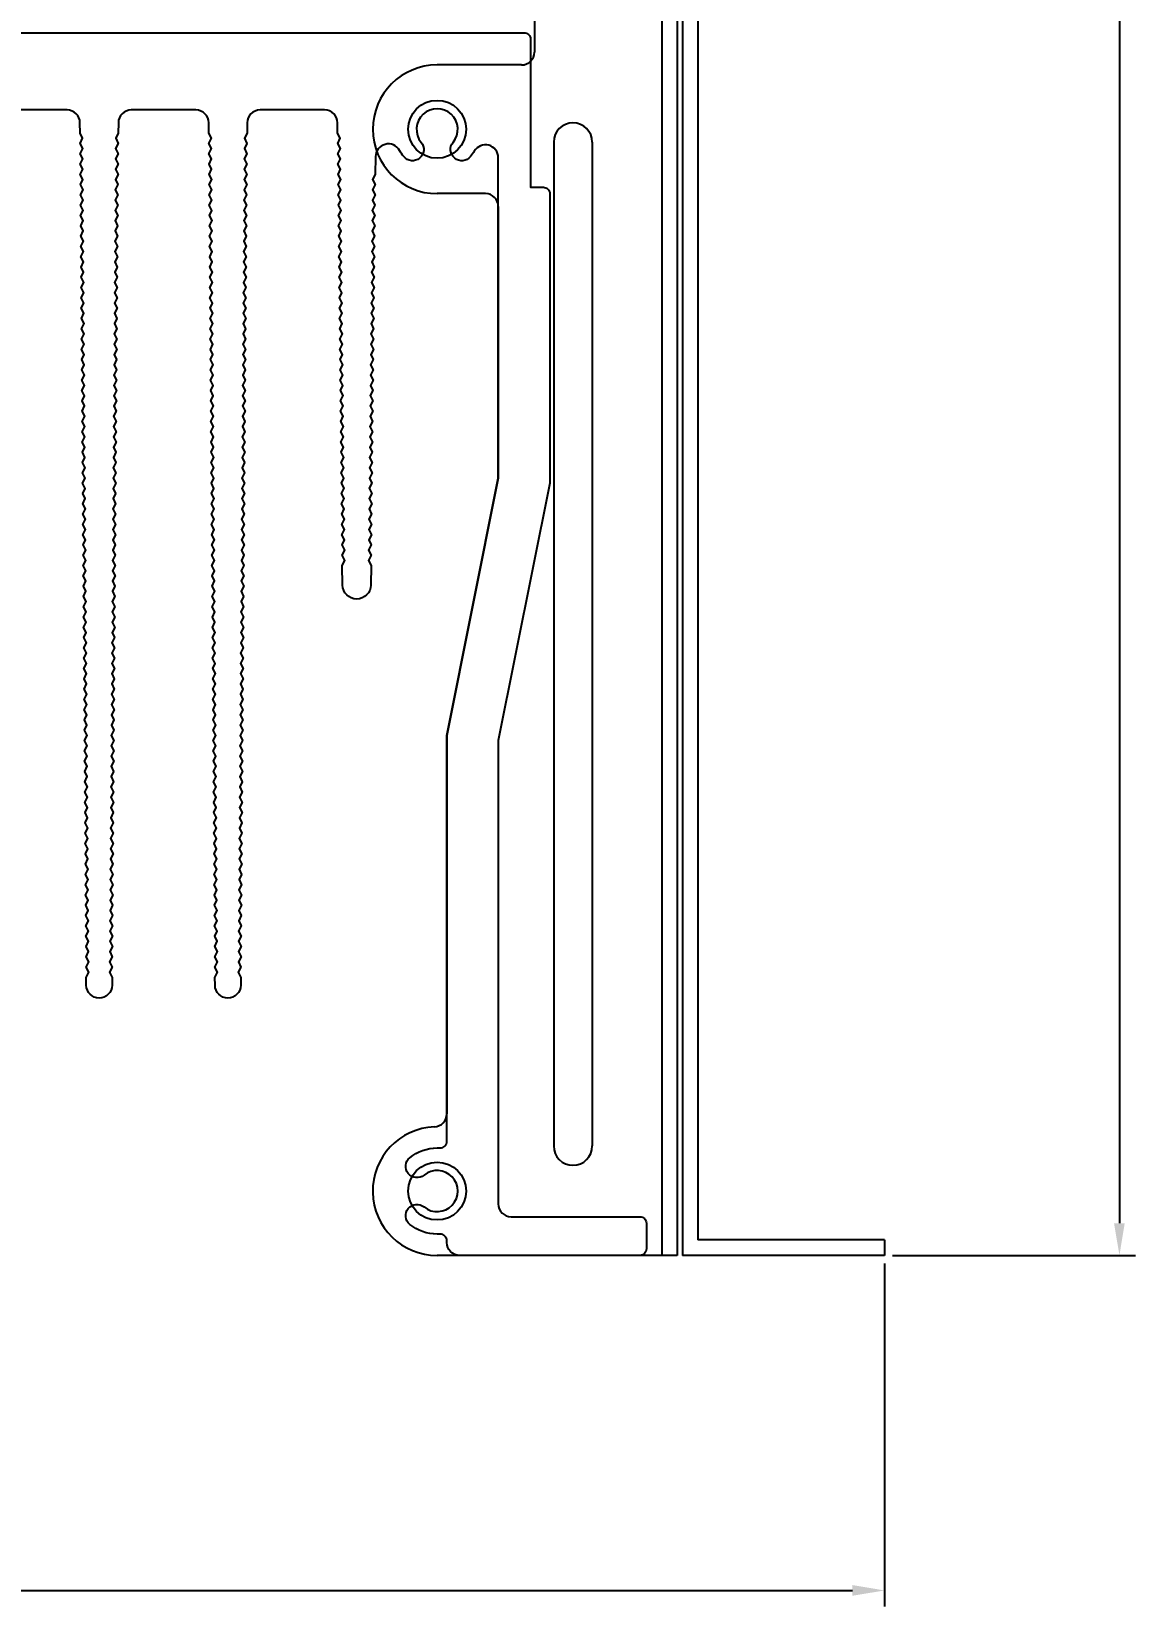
# Model space of a CAD drawing. Header units: millimetres. Extents: x 553 to 2032, y 676 to 1713.
# Drawn here: x 801.3 to 887, y 969.1 to 1091.5 of the extents above; entities that cross this region are included whole.
import ezdxf

# ---------------------------------------------------------------- set-up
doc = ezdxf.new("R2010")
doc.units = ezdxf.units.MM
doc.layers.add('Case', color=7, linetype='Continuous')
doc.layers.add('방열판', color=7, linetype='Continuous')
doc.dimstyles.new('ISO-25', dxfattribs={"dimtxt": 6, "dimasz": 2.5, "dimexe": 1.25, "dimexo": 0.625, "dimtad": 1, "dimdsep": 46, "dimtxsty": 'Standard', "dimcen": 2.5, "dimclrd": 6, "dimclre": 6, "dimclrt": 1, "dimadec": 0, "dimazin": 0, "dimtfac": 1, "dimtmove": 0, "dimatfit": 3, "dimfxl": 1, "dimarcsym": 0})

# ---------------------------------------------------------------- blocks, each defined once
blk = doc.blocks.new('*D12')
at = {"color": 6, "lineweight": -2, "transparency": 16777216}
for p, q in [((715.56, 995.8), (715.56, 969.14)), ((867.56, 995.8), (867.56, 969.14)), ((718.06, 970.39), (865.06, 970.39))]:
    blk.add_line(p, q, dxfattribs=at)
at = {"color": 6, "transparency": 16777216}
for points in [[(718.06, 970.81), (718.06, 969.98), (715.56, 970.39)], [(865.06, 970.81), (865.06, 969.98), (867.56, 970.39)]]:
    blk.add_solid(points, dxfattribs=at)
at = {"layer": 'Defpoints', "color": 0, "transparency": 16777216}
for p in [(715.56, 996.43), (867.56, 996.43), (867.56, 970.39)]:
    blk.add_point(p, dxfattribs=at)
at = {"color": 1, "transparency": 16777216, "insert": (791.56, 974.02), "char_height": 6, "attachment_point": 5}
blk.add_mtext('152', dxfattribs=at)
blk = doc.blocks.new('*D17')
at = {"layer": 'Defpoints', "color": 0, "transparency": 16777216}
for p in [(853.06, 1208.43), (867.56, 996.43), (885.8, 996.43)]:
    blk.add_point(p, dxfattribs=at)
at = {"layer": '방열판', "color": 6, "lineweight": -2, "transparency": 16777216}
for p, q in [((853.68, 1208.43), (887.05, 1208.43)), ((885.8, 1205.93), (885.8, 998.93)), ((868.18, 996.43), (887.05, 996.43))]:
    blk.add_line(p, q, dxfattribs=at)
at = {"layer": '방열판', "color": 6, "transparency": 16777216}
for points in [[(885.38, 1205.93), (886.21, 1205.93), (885.8, 1208.43)], [(885.38, 998.93), (886.21, 998.93), (885.8, 996.43)]]:
    blk.add_solid(points, dxfattribs=at)
at = {"layer": '방열판', "color": 1, "transparency": 16777216, "insert": (882.17, 1102.43), "char_height": 6, "attachment_point": 5, "rotation": 90}
blk.add_mtext('212', dxfattribs=at)

msp = doc.modelspace()

# ---------------------------------------------------------------- linework, layer by layer
at = {"layer": 'Case', "color": 0}
for p, q in [((853.057, 1208.427), (853.057, 997.627)), ((851.857, 1187.227), (851.857, 996.427)), ((850.257, 1186.827), (850.257, 996.427)), ((851.457, 1186.827), (851.457, 996.427)), ((840.357, 1135.427), (840.357, 1089.927)), ((839.357, 1088.927), (832.807, 1088.927)), ((843.357, 1084.427), (843.357, 1084.427)), ((841.857, 1082.927), (841.857, 1004.927)), ((844.857, 1082.927), (844.857, 1004.927)), ((836.557, 1078.927), (832.807, 1078.927)), ((837.557, 1077.927), (837.557, 1056.823)), ((837.557, 1056.823), (833.557, 1036.823)), ((833.557, 1036.823), (833.557, 1007.421)), ((843.357, 1003.427), (843.357, 1003.427)), ((867.557, 997.627), (853.057, 997.627)), ((867.557, 997.627), (867.557, 996.427)), ((851.457, 996.427), (832.807, 996.427)), ((867.557, 996.427), (851.857, 996.427))]:
    msp.add_line(p, q, dxfattribs=at)
for centre in [(832.807, 1083.927), (832.807, 1001.427)]:
    msp.add_circle(centre, 2.25, dxfattribs=at)
for centre, radius, start, end in [((839.357, 1089.927), 1, 270, 0), ((832.807, 1083.927), 5, 90, 270), ((843.357, 1082.927), 1.5, 90, 180), ((843.357, 1082.927), 1.5, 0, 90), ((836.557, 1077.927), 1, 0, 90), ((832.557, 1007.421), 1, 272.38802, 0), ((832.807, 1001.427), 5, 92.38802, 270), ((843.357, 1004.927), 1.5, 180, 270), ((843.357, 1004.927), 1.5, 270, 0)]:
    msp.add_arc(centre, radius, start, end, dxfattribs=at)
at = {"layer": '방열판', "color": 0}
msp.add_lwpolyline([(791.557, 1091.427), (839.557, 1091.427, -0.4142136), (840.057, 1090.927), (840.057, 1079.427), (841.057, 1079.427, -0.4142136), (841.557, 1078.927), (841.557, 1056.427), (837.557, 1036.427), (837.557, 1000.427, 0.4142136), (838.557, 999.427), (848.557, 999.427, -0.4142136), (849.057, 998.927), (849.057, 996.927, -0.4142136), (848.557, 996.427), (834.557, 996.427, -0.4142136), (833.557, 997.427), (833.557, 997.577, 0.4142136), (833.057, 998.077), (832.807, 998.077, -0.1731627), (830.685, 998.834, -1), (831.793, 1000.188, 2.1105705), (831.793, 1002.665, -1), (830.685, 1004.019, -0.1731627), (832.807, 1004.777), (833.057, 1004.777, 0.4142136), (833.557, 1005.277), (833.557, 1036.823), (837.557, 1056.823), (837.557, 1081.722, 0.7642099), (835.695, 1082.229, -0.038617), (835.399, 1081.805, -1), (834.045, 1082.913, 2.1105705), (831.568, 1082.913, -1), (830.214, 1081.805, -0.0431573), (829.888, 1082.281, 0.767102), (828.017, 1081.801), (828.002, 1080.427), (827.798, 1080.029), (827.994, 1079.627), (827.789, 1079.229), (827.985, 1078.827), (827.781, 1078.429), (827.976, 1078.027), (827.772, 1077.629), (827.968, 1077.227), (827.763, 1076.829), (827.959, 1076.427), (827.755, 1076.029), (827.95, 1075.627), (827.746, 1075.229), (827.942, 1074.827), (827.737, 1074.429), (827.933, 1074.027), (827.729, 1073.629), (827.924, 1073.227), (827.72, 1072.829), (827.916, 1072.427), (827.711, 1072.029), (827.907, 1071.627), (827.703, 1071.229), (827.898, 1070.827), (827.694, 1070.429), (827.89, 1070.027), (827.685, 1069.63), (827.881, 1069.227), (827.677, 1068.83), (827.872, 1068.427), (827.668, 1068.03), (827.864, 1067.627), (827.659, 1067.23), (827.855, 1066.827), (827.651, 1066.43), (827.846, 1066.028), (827.642, 1065.63), (827.838, 1065.228), (827.633, 1064.83), (827.829, 1064.428), (827.625, 1064.03), (827.82, 1063.628), (827.616, 1063.23), (827.812, 1062.828), (827.607, 1062.43), (827.803, 1062.028), (827.599, 1061.63), (827.794, 1061.228), (827.59, 1060.83), (827.786, 1060.428), (827.581, 1060.03), (827.777, 1059.628), (827.573, 1059.23), (827.768, 1058.828), (827.564, 1058.43), (827.76, 1058.028), (827.555, 1057.63), (827.751, 1057.228), (827.547, 1056.83), (827.742, 1056.428), (827.538, 1056.03), (827.734, 1055.628), (827.529, 1055.23), (827.725, 1054.828), (827.521, 1054.43), (827.716, 1054.028), (827.512, 1053.63), (827.708, 1053.228), (827.503, 1052.83), (827.699, 1052.428), (827.495, 1052.031), (827.69, 1051.628), (827.486, 1051.231), (827.682, 1050.828), (827.477, 1050.431), (827.673, 1050.028), (827.657, 1048.515, -0.9892204), (825.457, 1048.515), (825.44, 1050.028), (825.636, 1050.431), (825.432, 1050.828), (825.627, 1051.231), (825.423, 1051.628), (825.619, 1052.031), (825.414, 1052.428), (825.61, 1052.83), (825.406, 1053.228), (825.601, 1053.63), (825.397, 1054.028), (825.593, 1054.43), (825.388, 1054.828), (825.584, 1055.23), (825.38, 1055.628), (825.575, 1056.03), (825.371, 1056.428), (825.567, 1056.83), (825.362, 1057.228), (825.558, 1057.63), (825.354, 1058.028), (825.549, 1058.43), (825.345, 1058.828), (825.541, 1059.23), (825.336, 1059.628), (825.532, 1060.03), (825.328, 1060.428), (825.523, 1060.83), (825.319, 1061.228), (825.515, 1061.63), (825.31, 1062.028), (825.506, 1062.43), (825.302, 1062.828), (825.497, 1063.23), (825.293, 1063.628), (825.489, 1064.03), (825.284, 1064.428), (825.48, 1064.83), (825.276, 1065.228), (825.471, 1065.63), (825.267, 1066.028), (825.463, 1066.43), (825.258, 1066.827), (825.454, 1067.23), (825.25, 1067.627), (825.445, 1068.03), (825.241, 1068.427), (825.436, 1068.83), (825.232, 1069.227), (825.428, 1069.63), (825.223, 1070.027), (825.419, 1070.429), (825.215, 1070.827), (825.41, 1071.229), (825.206, 1071.627), (825.402, 1072.029), (825.197, 1072.427), (825.393, 1072.829), (825.189, 1073.227), (825.384, 1073.629), (825.18, 1074.027), (825.376, 1074.429), (825.171, 1074.827), (825.367, 1075.229), (825.163, 1075.627), (825.358, 1076.029), (825.154, 1076.427), (825.35, 1076.829), (825.145, 1077.227), (825.341, 1077.629), (825.137, 1078.027), (825.332, 1078.429), (825.128, 1078.827), (825.324, 1079.229), (825.119, 1079.627), (825.315, 1080.029), (825.111, 1080.427), (825.306, 1080.829), (825.102, 1081.227), (825.298, 1081.629), (825.093, 1082.027), (825.289, 1082.429), (825.085, 1082.827), (825.28, 1083.229), (825.076, 1083.627), (825.067, 1084.437, 0.4110428), (824.067, 1085.427), (819.049, 1085.427, 0.4120617), (818.049, 1084.434), (818.043, 1083.627), (817.84, 1083.228), (818.037, 1082.827), (817.835, 1082.428), (818.032, 1082.027), (817.829, 1081.628), (818.026, 1081.227), (817.823, 1080.828), (818.02, 1080.427), (817.817, 1080.028), (818.014, 1079.627), (817.811, 1079.228), (818.008, 1078.827), (817.805, 1078.428), (818.002, 1078.027), (817.799, 1077.628), (817.996, 1077.227), (817.793, 1076.828), (817.99, 1076.427), (817.787, 1076.028), (817.985, 1075.627), (817.782, 1075.228), (817.979, 1074.827), (817.776, 1074.428), (817.973, 1074.027), (817.77, 1073.628), (817.967, 1073.227), (817.764, 1072.828), (817.961, 1072.427), (817.758, 1072.028), (817.955, 1071.627), (817.752, 1071.228), (817.949, 1070.827), (817.746, 1070.428), (817.943, 1070.027), (817.74, 1069.628), (817.937, 1069.227), (817.735, 1068.828), (817.932, 1068.427), (817.729, 1068.028), (817.926, 1067.627), (817.723, 1067.228), (817.92, 1066.827), (817.717, 1066.428), (817.914, 1066.027), (817.711, 1065.628), (817.908, 1065.227), (817.705, 1064.828), (817.902, 1064.427), (817.699, 1064.029), (817.896, 1063.627), (817.693, 1063.229), (817.89, 1062.827), (817.687, 1062.429), (817.885, 1062.027), (817.682, 1061.629), (817.879, 1061.227), (817.676, 1060.829), (817.873, 1060.427), (817.67, 1060.029), (817.867, 1059.627), (817.664, 1059.229), (817.861, 1058.827), (817.658, 1058.429), (817.855, 1058.027), (817.652, 1057.629), (817.849, 1057.227), (817.646, 1056.829), (817.843, 1056.427), (817.64, 1056.029), (817.837, 1055.627), (817.635, 1055.229), (817.832, 1054.827), (817.629, 1054.429), (817.826, 1054.027), (817.623, 1053.629), (817.82, 1053.227), (817.617, 1052.829), (817.814, 1052.427), (817.611, 1052.029), (817.808, 1051.627), (817.605, 1051.229), (817.802, 1050.827), (817.599, 1050.429), (817.796, 1050.027), (817.593, 1049.629), (817.79, 1049.227), (817.588, 1048.829), (817.785, 1048.427), (817.582, 1048.029), (817.779, 1047.627), (817.576, 1047.229), (817.773, 1046.828), (817.57, 1046.429), (817.767, 1046.028), (817.564, 1045.629), (817.761, 1045.228), (817.558, 1044.829), (817.755, 1044.428), (817.552, 1044.029), (817.749, 1043.628), (817.546, 1043.229), (817.743, 1042.828), (817.54, 1042.429), (817.738, 1042.028), (817.535, 1041.629), (817.732, 1041.228), (817.529, 1040.829), (817.726, 1040.428), (817.523, 1040.029), (817.72, 1039.628), (817.517, 1039.229), (817.714, 1038.828), (817.511, 1038.429), (817.708, 1038.028), (817.505, 1037.629), (817.702, 1037.228), (817.499, 1036.829), (817.696, 1036.428), (817.493, 1036.029), (817.69, 1035.628), (817.488, 1035.229), (817.685, 1034.828), (817.482, 1034.429), (817.679, 1034.028), (817.476, 1033.629), (817.673, 1033.228), (817.47, 1032.829), (817.667, 1032.428), (817.464, 1032.029), (817.661, 1031.628), (817.458, 1031.229), (817.655, 1030.828), (817.452, 1030.429), (817.649, 1030.028), (817.446, 1029.629), (817.643, 1029.228), (817.44, 1028.829), (817.638, 1028.428), (817.435, 1028.029), (817.632, 1027.628), (817.429, 1027.23), (817.626, 1026.828), (817.423, 1026.43), (817.62, 1026.028), (817.417, 1025.63), (817.614, 1025.228), (817.411, 1024.83), (817.608, 1024.428), (817.405, 1024.03), (817.602, 1023.628), (817.399, 1023.23), (817.596, 1022.828), (817.393, 1022.43), (817.59, 1022.028), (817.388, 1021.63), (817.585, 1021.228), (817.382, 1020.83), (817.579, 1020.428), (817.376, 1020.03), (817.573, 1019.628), (817.37, 1019.23), (817.567, 1018.828), (817.364, 1018.43), (817.561, 1018.028), (817.557, 1017.419, -0.9926745), (815.557, 1017.419), (815.552, 1018.028), (815.749, 1018.43), (815.546, 1018.828), (815.743, 1019.23), (815.54, 1019.628), (815.737, 1020.03), (815.534, 1020.428), (815.732, 1020.83), (815.529, 1021.228), (815.726, 1021.63), (815.523, 1022.028), (815.72, 1022.43), (815.517, 1022.828), (815.714, 1023.23), (815.511, 1023.628), (815.708, 1024.03), (815.505, 1024.428), (815.702, 1024.83), (815.499, 1025.228), (815.696, 1025.63), (815.493, 1026.028), (815.69, 1026.43), (815.487, 1026.828), (815.684, 1027.23), (815.482, 1027.628), (815.679, 1028.029), (815.476, 1028.428), (815.673, 1028.829), (815.47, 1029.228), (815.667, 1029.629), (815.464, 1030.028), (815.661, 1030.429), (815.458, 1030.828), (815.655, 1031.229), (815.452, 1031.628), (815.649, 1032.029), (815.446, 1032.428), (815.643, 1032.829), (815.44, 1033.228), (815.637, 1033.629), (815.435, 1034.028), (815.632, 1034.429), (815.429, 1034.828), (815.626, 1035.229), (815.423, 1035.628), (815.62, 1036.029), (815.417, 1036.428), (815.614, 1036.829), (815.411, 1037.228), (815.608, 1037.629), (815.405, 1038.028), (815.602, 1038.429), (815.399, 1038.828), (815.596, 1039.229), (815.393, 1039.628), (815.59, 1040.029), (815.387, 1040.428), (815.585, 1040.829), (815.382, 1041.228), (815.579, 1041.629), (815.376, 1042.028), (815.573, 1042.429), (815.37, 1042.828), (815.567, 1043.229), (815.364, 1043.628), (815.561, 1044.029), (815.358, 1044.428), (815.555, 1044.829), (815.352, 1045.228), (815.549, 1045.629), (815.346, 1046.028), (815.543, 1046.429), (815.34, 1046.828), (815.537, 1047.229), (815.335, 1047.627), (815.532, 1048.029), (815.329, 1048.427), (815.526, 1048.829), (815.323, 1049.227), (815.52, 1049.629), (815.317, 1050.027), (815.514, 1050.429), (815.311, 1050.827), (815.508, 1051.229), (815.305, 1051.627), (815.502, 1052.029), (815.299, 1052.427), (815.496, 1052.829), (815.293, 1053.227), (815.49, 1053.629), (815.287, 1054.027), (815.485, 1054.429), (815.282, 1054.827), (815.479, 1055.229), (815.276, 1055.627), (815.473, 1056.029), (815.27, 1056.427), (815.467, 1056.829), (815.264, 1057.227), (815.461, 1057.629), (815.258, 1058.027), (815.455, 1058.429), (815.252, 1058.827), (815.449, 1059.229), (815.246, 1059.627), (815.443, 1060.029), (815.24, 1060.427), (815.437, 1060.829), (815.235, 1061.227), (815.432, 1061.629), (815.229, 1062.027), (815.426, 1062.429), (815.223, 1062.827), (815.42, 1063.229), (815.217, 1063.627), (815.414, 1064.029), (815.211, 1064.427), (815.408, 1064.828), (815.205, 1065.227), (815.402, 1065.628), (815.199, 1066.027), (815.396, 1066.428), (815.193, 1066.827), (815.39, 1067.228), (815.187, 1067.627), (815.385, 1068.028), (815.182, 1068.427), (815.379, 1068.828), (815.176, 1069.227), (815.373, 1069.628), (815.17, 1070.027), (815.367, 1070.428), (815.164, 1070.827), (815.361, 1071.228), (815.158, 1071.627), (815.355, 1072.028), (815.152, 1072.427), (815.349, 1072.828), (815.146, 1073.227), (815.343, 1073.628), (815.14, 1074.027), (815.337, 1074.428), (815.135, 1074.827), (815.332, 1075.228), (815.129, 1075.627), (815.326, 1076.028), (815.123, 1076.427), (815.32, 1076.828), (815.117, 1077.227), (815.314, 1077.628), (815.111, 1078.027), (815.308, 1078.428), (815.105, 1078.827), (815.302, 1079.228), (815.099, 1079.627), (815.296, 1080.028), (815.093, 1080.427), (815.29, 1080.828), (815.087, 1081.227), (815.285, 1081.628), (815.082, 1082.027), (815.279, 1082.428), (815.076, 1082.827), (815.273, 1083.228), (815.07, 1083.627), (815.064, 1084.434, 0.4120617), (814.064, 1085.427), (809.049, 1085.427, 0.4120617), (808.049, 1084.434), (808.043, 1083.627), (807.84, 1083.228), (808.037, 1082.827), (807.835, 1082.428), (808.032, 1082.027), (807.829, 1081.628), (808.026, 1081.227), (807.823, 1080.828), (808.02, 1080.427), (807.817, 1080.028), (808.014, 1079.627), (807.811, 1079.228), (808.008, 1078.827), (807.805, 1078.428), (808.002, 1078.027), (807.799, 1077.628), (807.996, 1077.227), (807.793, 1076.828), (807.99, 1076.427), (807.787, 1076.028), (807.985, 1075.627), (807.782, 1075.228), (807.979, 1074.827), (807.776, 1074.428), (807.973, 1074.027), (807.77, 1073.628), (807.967, 1073.227), (807.764, 1072.828), (807.961, 1072.427), (807.758, 1072.028), (807.955, 1071.627), (807.752, 1071.228), (807.949, 1070.827), (807.746, 1070.428), (807.943, 1070.027), (807.74, 1069.628), (807.937, 1069.227), (807.735, 1068.828), (807.932, 1068.427), (807.729, 1068.028), (807.926, 1067.627), (807.723, 1067.228), (807.92, 1066.827), (807.717, 1066.428), (807.914, 1066.027), (807.711, 1065.628), (807.908, 1065.227), (807.705, 1064.828), (807.902, 1064.427), (807.699, 1064.029), (807.896, 1063.627), (807.693, 1063.229), (807.89, 1062.827), (807.687, 1062.429), (807.885, 1062.027), (807.682, 1061.629), (807.879, 1061.227), (807.676, 1060.829), (807.873, 1060.427), (807.67, 1060.029), (807.867, 1059.627), (807.664, 1059.229), (807.861, 1058.827), (807.658, 1058.429), (807.855, 1058.027), (807.652, 1057.629), (807.849, 1057.227), (807.646, 1056.829), (807.843, 1056.427), (807.64, 1056.029), (807.837, 1055.627), (807.635, 1055.229), (807.832, 1054.827), (807.629, 1054.429), (807.826, 1054.027), (807.623, 1053.629), (807.82, 1053.227), (807.617, 1052.829), (807.814, 1052.427), (807.611, 1052.029), (807.808, 1051.627), (807.605, 1051.229), (807.802, 1050.827), (807.599, 1050.429), (807.796, 1050.027), (807.593, 1049.629), (807.79, 1049.227), (807.588, 1048.829), (807.785, 1048.427), (807.582, 1048.029), (807.779, 1047.627), (807.576, 1047.229), (807.773, 1046.828), (807.57, 1046.429), (807.767, 1046.028), (807.564, 1045.629), (807.761, 1045.228), (807.558, 1044.829), (807.755, 1044.428), (807.552, 1044.029), (807.749, 1043.628), (807.546, 1043.229), (807.743, 1042.828), (807.54, 1042.429), (807.738, 1042.028), (807.535, 1041.629), (807.732, 1041.228), (807.529, 1040.829), (807.726, 1040.428), (807.523, 1040.029), (807.72, 1039.628), (807.517, 1039.229), (807.714, 1038.828), (807.511, 1038.429), (807.708, 1038.028), (807.505, 1037.629), (807.702, 1037.228), (807.499, 1036.829), (807.696, 1036.428), (807.493, 1036.029), (807.69, 1035.628), (807.488, 1035.229), (807.685, 1034.828), (807.482, 1034.429), (807.679, 1034.028), (807.476, 1033.629), (807.673, 1033.228), (807.47, 1032.829), (807.667, 1032.428), (807.464, 1032.029), (807.661, 1031.628), (807.458, 1031.229), (807.655, 1030.828), (807.452, 1030.429), (807.649, 1030.028), (807.446, 1029.629), (807.643, 1029.228), (807.44, 1028.829), (807.638, 1028.428), (807.435, 1028.029), (807.632, 1027.628), (807.429, 1027.23), (807.626, 1026.828), (807.423, 1026.43), (807.62, 1026.028), (807.417, 1025.63), (807.614, 1025.228), (807.411, 1024.83), (807.608, 1024.428), (807.405, 1024.03), (807.602, 1023.628), (807.399, 1023.23), (807.596, 1022.828), (807.393, 1022.43), (807.59, 1022.028), (807.388, 1021.63), (807.585, 1021.228), (807.382, 1020.83), (807.579, 1020.428), (807.376, 1020.03), (807.573, 1019.628), (807.37, 1019.23), (807.567, 1018.828), (807.364, 1018.43), (807.561, 1018.028), (807.557, 1017.419, -0.9926745), (805.557, 1017.419), (805.552, 1018.028), (805.749, 1018.43), (805.546, 1018.828), (805.743, 1019.23), (805.54, 1019.628), (805.737, 1020.03), (805.534, 1020.428), (805.732, 1020.83), (805.529, 1021.228), (805.726, 1021.63), (805.523, 1022.028), (805.72, 1022.43), (805.517, 1022.828), (805.714, 1023.23), (805.511, 1023.628), (805.708, 1024.03), (805.505, 1024.428), (805.702, 1024.83), (805.499, 1025.228), (805.696, 1025.63), (805.493, 1026.028), (805.69, 1026.43), (805.487, 1026.828), (805.684, 1027.23), (805.482, 1027.628), (805.679, 1028.029), (805.476, 1028.428), (805.673, 1028.829), (805.47, 1029.228), (805.667, 1029.629), (805.464, 1030.028), (805.661, 1030.429), (805.458, 1030.828), (805.655, 1031.229), (805.452, 1031.628), (805.649, 1032.029), (805.446, 1032.428), (805.643, 1032.829), (805.44, 1033.228), (805.637, 1033.629), (805.435, 1034.028), (805.632, 1034.429), (805.429, 1034.828), (805.626, 1035.229), (805.423, 1035.628), (805.62, 1036.029), (805.417, 1036.428), (805.614, 1036.829), (805.411, 1037.228), (805.608, 1037.629), (805.405, 1038.028), (805.602, 1038.429), (805.399, 1038.828), (805.596, 1039.229), (805.393, 1039.628), (805.59, 1040.029), (805.387, 1040.428), (805.585, 1040.829), (805.382, 1041.228), (805.579, 1041.629), (805.376, 1042.028), (805.573, 1042.429), (805.37, 1042.828), (805.567, 1043.229), (805.364, 1043.628), (805.561, 1044.029), (805.358, 1044.428), (805.555, 1044.829), (805.352, 1045.228), (805.549, 1045.629), (805.346, 1046.028), (805.543, 1046.429), (805.34, 1046.828), (805.537, 1047.229), (805.335, 1047.627), (805.532, 1048.029), (805.329, 1048.427), (805.526, 1048.829), (805.323, 1049.227), (805.52, 1049.629), (805.317, 1050.027), (805.514, 1050.429), (805.311, 1050.827), (805.508, 1051.229), (805.305, 1051.627), (805.502, 1052.029), (805.299, 1052.427), (805.496, 1052.829), (805.293, 1053.227), (805.49, 1053.629), (805.287, 1054.027), (805.485, 1054.429), (805.282, 1054.827), (805.479, 1055.229), (805.276, 1055.627), (805.473, 1056.029), (805.27, 1056.427), (805.467, 1056.829), (805.264, 1057.227), (805.461, 1057.629), (805.258, 1058.027), (805.455, 1058.429), (805.252, 1058.827), (805.449, 1059.229), (805.246, 1059.627), (805.443, 1060.029), (805.24, 1060.427), (805.437, 1060.829), (805.235, 1061.227), (805.432, 1061.629), (805.229, 1062.027), (805.426, 1062.429), (805.223, 1062.827), (805.42, 1063.229), (805.217, 1063.627), (805.414, 1064.029), (805.211, 1064.427), (805.408, 1064.828), (805.205, 1065.227), (805.402, 1065.628), (805.199, 1066.027), (805.396, 1066.428), (805.193, 1066.827), (805.39, 1067.228), (805.187, 1067.627), (805.385, 1068.028), (805.182, 1068.427), (805.379, 1068.828), (805.176, 1069.227), (805.373, 1069.628), (805.17, 1070.027), (805.367, 1070.428), (805.164, 1070.827), (805.361, 1071.228), (805.158, 1071.627), (805.355, 1072.028), (805.152, 1072.427), (805.349, 1072.828), (805.146, 1073.227), (805.343, 1073.628), (805.14, 1074.027), (805.337, 1074.428), (805.135, 1074.827), (805.332, 1075.228), (805.129, 1075.627), (805.326, 1076.028), (805.123, 1076.427), (805.32, 1076.828), (805.117, 1077.227), (805.314, 1077.628), (805.111, 1078.027), (805.308, 1078.428), (805.105, 1078.827), (805.302, 1079.228), (805.099, 1079.627), (805.296, 1080.028), (805.093, 1080.427), (805.29, 1080.828), (805.087, 1081.227), (805.285, 1081.628), (805.082, 1082.027), (805.279, 1082.428), (805.076, 1082.827), (805.273, 1083.228), (805.07, 1083.627), (805.064, 1084.434, 0.4120617), (804.064, 1085.427), (799.049, 1085.427, 0.4120617)], format="xyb", dxfattribs=at)

# ---------------------------------------------------------------- dimensions: what is measured, and where the dimension line sits
at = {"color": 0}
dim = msp.add_linear_dim(base=(867.557, 970.394), p1=(715.557, 996.427), p2=(867.557, 996.427), dimstyle='ISO-25', dxfattribs=at)
dim.commit()
dim.dimension.update_dxf_attribs({"geometry": '*D12', "text_midpoint": (791.557, 974.019)})
at = {"layer": '방열판', "color": 0}
dim = msp.add_linear_dim(base=(885.797, 996.427), p1=(853.057, 1208.427), p2=(867.557, 996.427), angle=90, dimstyle='ISO-25', dxfattribs=at)
dim.commit()
dim.dimension.update_dxf_attribs({"geometry": '*D17', "text_midpoint": (882.172, 1102.427)})

doc.saveas('drawing.dxf')
